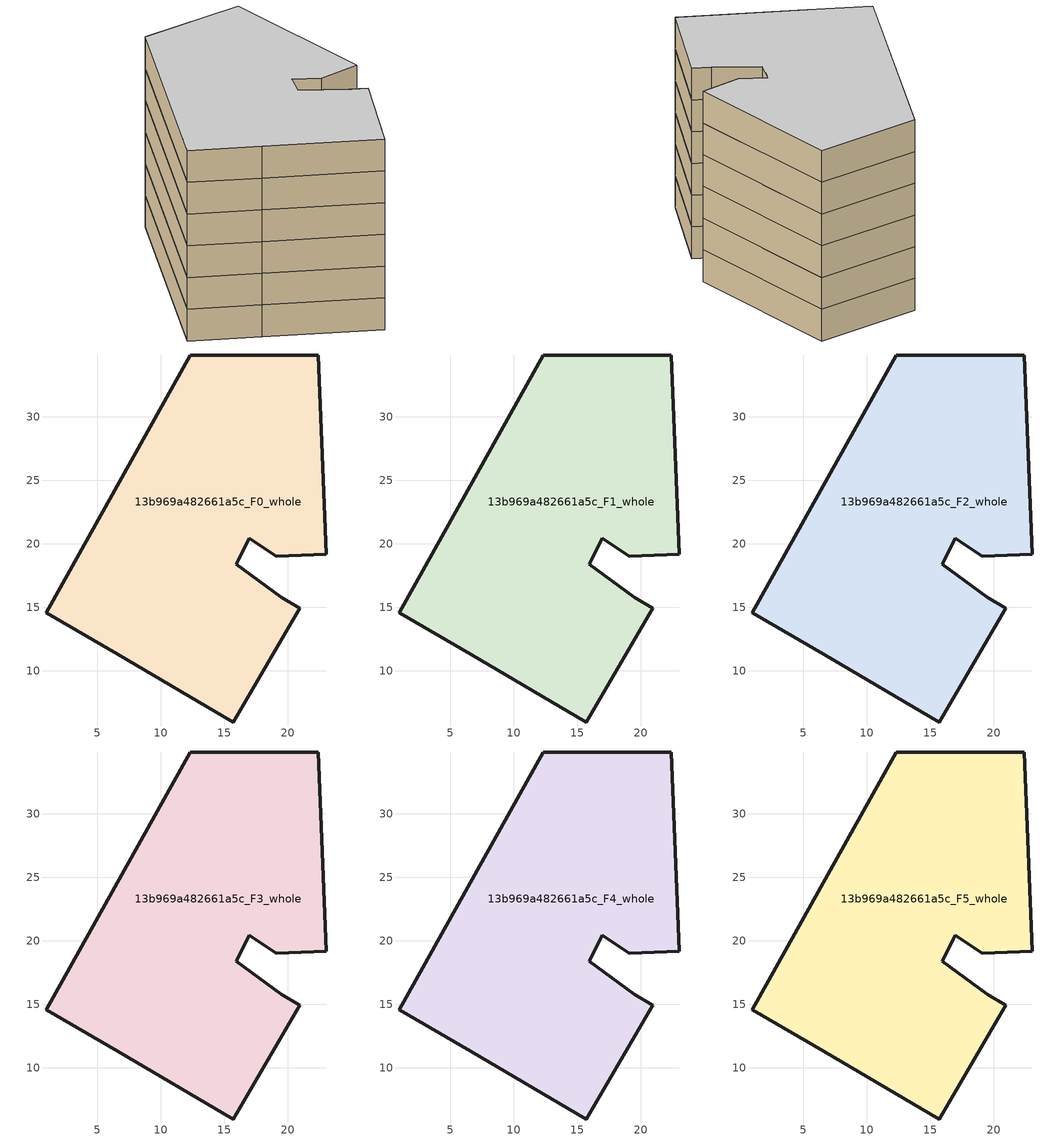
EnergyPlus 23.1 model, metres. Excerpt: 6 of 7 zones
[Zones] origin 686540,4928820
13b969a482661a5c_F0_whole
 floor ground (EU_floor_Construction): 22.41,34.86 23.02,19.17 19.07,19.02 16.94,20.43 15.95,18.38 19.47,15.79 20.93,14.94 15.7,5.98 6.59,11.3 0.98,14.58 12.32,34.87 z0
 wall outside (EU_wall_Construction): 16.94,20.43 19.07,19.02 23.02,19.17 22.41,34.86 12.32,34.87 0.98,14.58 6.59,11.3 15.7,5.98 20.93,14.94 19.47,15.79 15.95,18.38 16.94,20.43 z0:3
13b969a482661a5c_F1_whole
 floor to 13b969a482661a5c_F0_whole (EU_floor_Construction): 22.41,34.86 23.02,19.17 19.07,19.02 16.94,20.43 15.95,18.38 19.47,15.79 20.93,14.94 15.7,5.98 6.59,11.3 0.98,14.58 12.32,34.87 z3
 wall outside (EU_wall_Construction): 16.94,20.43 19.07,19.02 23.02,19.17 22.41,34.86 12.32,34.87 0.98,14.58 6.59,11.3 15.7,5.98 20.93,14.94 19.47,15.79 15.95,18.38 16.94,20.43 z3:6
13b969a482661a5c_F2_whole
 floor to 13b969a482661a5c_F1_whole (EU_floor_Construction): 22.41,34.86 23.02,19.17 19.07,19.02 16.94,20.43 15.95,18.38 19.47,15.79 20.93,14.94 15.7,5.98 6.59,11.3 0.98,14.58 12.32,34.87 z6
 wall outside (EU_wall_Construction): 16.94,20.43 19.07,19.02 23.02,19.17 22.41,34.86 12.32,34.87 0.98,14.58 6.59,11.3 15.7,5.98 20.93,14.94 19.47,15.79 15.95,18.38 16.94,20.43 z6:9
13b969a482661a5c_F3_whole
 floor to 13b969a482661a5c_F2_whole (EU_floor_Construction): 22.41,34.86 23.02,19.17 19.07,19.02 16.94,20.43 15.95,18.38 19.47,15.79 20.93,14.94 15.7,5.98 6.59,11.3 0.98,14.58 12.32,34.87 z9
 wall outside (EU_wall_Construction): 16.94,20.43 19.07,19.02 23.02,19.17 22.41,34.86 12.32,34.87 0.98,14.58 6.59,11.3 15.7,5.98 20.93,14.94 19.47,15.79 15.95,18.38 16.94,20.43 z9:12
13b969a482661a5c_F4_whole
 floor to 13b969a482661a5c_F3_whole (EU_floor_Construction): 22.41,34.86 23.02,19.17 19.07,19.02 16.94,20.43 15.95,18.38 19.47,15.79 20.93,14.94 15.7,5.98 6.59,11.3 0.98,14.58 12.32,34.87 z12
 wall outside (EU_wall_Construction): 16.94,20.43 19.07,19.02 23.02,19.17 22.41,34.86 12.32,34.87 0.98,14.58 6.59,11.3 15.7,5.98 20.93,14.94 19.47,15.79 15.95,18.38 16.94,20.43 z12:15
13b969a482661a5c_F5_whole
 floor to 13b969a482661a5c_F4_whole (EU_floor_Construction): 22.41,34.86 23.02,19.17 19.07,19.02 16.94,20.43 15.95,18.38 19.47,15.79 20.93,14.94 15.7,5.98 6.59,11.3 0.98,14.58 12.32,34.87 z15
 wall outside (EU_wall_Construction): 16.94,20.43 19.07,19.02 23.02,19.17 22.41,34.86 12.32,34.87 0.98,14.58 6.59,11.3 15.7,5.98 20.93,14.94 19.47,15.79 15.95,18.38 16.94,20.43 z15:18
 ceiling to 13b969a482661a5c_F6_whole (EU_floor_Construction): 15.7,5.98 20.93,14.94 19.47,15.79 15.95,18.38 16.94,20.43 19.07,19.02 23.02,19.17 22.41,34.86 12.32,34.87 0.98,14.58 6.59,11.3 z18
[Building]
EU S2 Campaign: North Axis=0; Terrain=City; Solar Distribution=FullExterior
[Site:Location]
Bologna: Latitude=44.5; Longitude=11.25; Time Zone=1; Elevation=37
[SizingPeriod:WeatherFileDays]
AnnualSizingPeriod: Begin Month=1; Begin Day of Month=1; End Month=12; End Day of Month=31; Day of Week for Start Day=Monday; Use Weather File Daylight Saving Period=No; Use Weather File Rain and Snow Indicators=No
[MATERIAL]
EU_InternalMass_Material: Roughness=MediumRough; Thickness=0.1; Conductivity=1; Density=1800; Specific Heat=900; Thermal Absorptance=0.9; Solar Absorptance=0.7; Visible Absorptance=0.7
[MATERIAL:NOMASS] Roughness=MediumRough; Thermal Absorptance=0.9; Solar Absorptance=0.7; Visible Absorptance=0.7
Name | Thermal Resistance
EU_wall_NoMass | 0.905828
EU_floor_NoMass | 0.67114
[CONSTRUCTION]
EU_wall_Construction: EU_wall_NoMass
EU_floor_Construction: EU_floor_NoMass
EU_InternalMass_Construction: EU_InternalMass_Material
[ZONE] Type=1; Multiplier=1; Ceiling Height=autocalculate; Volume=1165.67; Floor Area=autocalculate; Part of Total Floor Area=Yes
13b969a482661a5c_F0_whole; 13b969a482661a5c_F1_whole; 13b969a482661a5c_F2_whole; 13b969a482661a5c_F3_whole; 13b969a482661a5c_F4_whole; 13b969a482661a5c_F5_whole
[INTERNALMASS] Construction=EU_InternalMass_Construction; Surface Area=388.555
Name | Zone or ZoneList
13b969a482661a5c_F0_whole_EU_InternalMass | 13b969a482661a5c_F0_whole
13b969a482661a5c_F1_whole_EU_InternalMass | 13b969a482661a5c_F1_whole
13b969a482661a5c_F2_whole_EU_InternalMass | 13b969a482661a5c_F2_whole
13b969a482661a5c_F3_whole_EU_InternalMass | 13b969a482661a5c_F3_whole
13b969a482661a5c_F4_whole_EU_InternalMass | 13b969a482661a5c_F4_whole
13b969a482661a5c_F5_whole_EU_InternalMass | 13b969a482661a5c_F5_whole
[OTHEREQUIPMENT] Fuel Type=Electricity; Design Level Calculation Method=Watts/Area; Power per Zone Floor Area=1; Fraction Latent=0; Fraction Radiant=0; Fraction Lost=0; Carbon Dioxide Generation Rate=0; EndUse Subcategory=EU_Step8_InternalGains
Name | Zone or ZoneList or Space or SpaceList | Schedule
EU_Step8_InternalGain_13b969a482661a5c_F0_whole_f000 | 13b969a482661a5c_F0_whole | EU_Step8_GainSchedule_13b969a482661a5c_F0_whole_f000
EU_Step8_InternalGain_13b969a482661a5c_F1_whole_f000 | 13b969a482661a5c_F1_whole | EU_Step8_GainSchedule_13b969a482661a5c_F1_whole_f000
EU_Step8_InternalGain_13b969a482661a5c_F2_whole_f000 | 13b969a482661a5c_F2_whole | EU_Step8_GainSchedule_13b969a482661a5c_F2_whole_f000
EU_Step8_InternalGain_13b969a482661a5c_F3_whole_f000 | 13b969a482661a5c_F3_whole | EU_Step8_GainSchedule_13b969a482661a5c_F3_whole_f000
EU_Step8_InternalGain_13b969a482661a5c_F4_whole_f000 | 13b969a482661a5c_F4_whole | EU_Step8_GainSchedule_13b969a482661a5c_F4_whole_f000
EU_Step8_InternalGain_13b969a482661a5c_F5_whole_f000 | 13b969a482661a5c_F5_whole | EU_Step8_GainSchedule_13b969a482661a5c_F5_whole_f000
[ZONEVENTILATION:DESIGNFLOWRATE] Schedule=EU_AlwaysOn; Design Flow Rate Calculation Method=AirChanges/Hour; Air Changes per Hour=0.73129; Ventilation Type=Natural; Fan Pressure Rise=0; Fan Total Efficiency=1; Constant Term Coefficient=1; Temperature Term Coefficient=0; Velocity Term Coefficient=0; Velocity Squared Term Coefficient=0; Minimum Indoor Temperature=-100; Maximum Indoor Temperature=100; Delta Temperature=-100; Minimum Outdoor Temperature=-100; Maximum Outdoor Temperature=100; Maximum Wind Speed=40
Name | Zone or ZoneList or Space or SpaceList
EU_ConstantAir_13b969a482661a5c_F0_whole | 13b969a482661a5c_F0_whole
EU_ConstantAir_13b969a482661a5c_F1_whole | 13b969a482661a5c_F1_whole
EU_ConstantAir_13b969a482661a5c_F2_whole | 13b969a482661a5c_F2_whole
EU_ConstantAir_13b969a482661a5c_F3_whole | 13b969a482661a5c_F3_whole
EU_ConstantAir_13b969a482661a5c_F4_whole | 13b969a482661a5c_F4_whole
EU_ConstantAir_13b969a482661a5c_F5_whole | 13b969a482661a5c_F5_whole
[HVACTEMPLATE:THERMOSTAT] Constant Heating Setpoint=20; Constant Cooling Setpoint=50
EU_HeatOnly_13b969a482661a5c_F0_whole; EU_HeatOnly_13b969a482661a5c_F1_whole; EU_HeatOnly_13b969a482661a5c_F2_whole; EU_HeatOnly_13b969a482661a5c_F3_whole; EU_HeatOnly_13b969a482661a5c_F4_whole; EU_HeatOnly_13b969a482661a5c_F5_whole; EU_HeatOnly_13b969a482661a5c_F6_whole
[HVACTEMPLATE:ZONE:IDEALLOADSAIRSYSTEM] System Availability Schedule=EU_AlwaysOn; Maximum Heating Supply Air Temperature=50; Minimum Cooling Supply Air Temperature=13; Maximum Heating Supply Air Humidity Ratio=0.0156; Minimum Cooling Supply Air Humidity Ratio=0.0077; Heating Limit=NoLimit; Cooling Limit=NoLimit; Heating Availability Schedule=EU_AlwaysOn; Cooling Availability Schedule=EU_CoolingOff; Dehumidification Control Type=ConstantSensibleHeatRatio; Cooling Sensible Heat Ratio=0.7; Dehumidification Setpoint=60; Humidification Control Type=None; Humidification Setpoint=30; Outdoor Air Method=None; Outdoor Air Flow Rate per Person=0.00944; Outdoor Air Flow Rate per Zone Floor Area=0; Outdoor Air Flow Rate per Zone=0; Demand Controlled Ventilation Type=None; Outdoor Air Economizer Type=NoEconomizer; Heat Recovery Type=None; Sensible Heat Recovery Effectiveness=0.7; Latent Heat Recovery Effectiveness=0.65
Name | Template Thermostat
13b969a482661a5c_F0_whole | EU_HeatOnly_13b969a482661a5c_F0_whole
13b969a482661a5c_F1_whole | EU_HeatOnly_13b969a482661a5c_F1_whole
13b969a482661a5c_F2_whole | EU_HeatOnly_13b969a482661a5c_F2_whole
13b969a482661a5c_F3_whole | EU_HeatOnly_13b969a482661a5c_F3_whole
13b969a482661a5c_F4_whole | EU_HeatOnly_13b969a482661a5c_F4_whole
13b969a482661a5c_F5_whole | EU_HeatOnly_13b969a482661a5c_F5_whole
[SIZING:ZONE] Zone Cooling Design Supply Air Temperature Input Method=SupplyAirTemperature; Zone Cooling Design Supply Air Temperature=13; Zone Heating Design Supply Air Temperature Input Method=SupplyAirTemperature; Zone Heating Design Supply Air Temperature=50; Zone Cooling Design Supply Air Humidity Ratio=0.008; Zone Heating Design Supply Air Humidity Ratio=0.008; Cooling Design Air Flow Method=DesignDay; Cooling Design Air Flow Rate=0; Cooling Minimum Air Flow per Zone Floor Area=0.000762; Cooling Minimum Air Flow=0; Cooling Minimum Air Flow Fraction=0.2; Heating Design Air Flow Method=DesignDay; Heating Design Air Flow Rate=0; Heating Maximum Air Flow per Zone Floor Area=0.002032; Heating Maximum Air Flow=0.141576; Heating Maximum Air Flow Fraction=0.3; Account for Dedicated Outdoor Air System=No; Dedicated Outdoor Air System Control Strategy=NeutralSupplyAir; Dedicated Outdoor Air Low Setpoint Temperature for Design=autosize; Dedicated Outdoor Air High Setpoint Temperature for Design=autosize; Zone Load Sizing Method=Sensible Load Only No Latent Load; Zone Latent Cooling Design Supply Air Humidity Ratio Input Method=HumidityRatioDifference; Zone Cooling Design Supply Air Humidity Ratio Difference=0.005; Zone Latent Heating Design Supply Air Humidity Ratio Input Method=HumidityRatioDifference; Zone Humidification Design Supply Air Humidity Ratio Difference=0.005
13b969a482661a5c_F0_whole; 13b969a482661a5c_F1_whole; 13b969a482661a5c_F2_whole; 13b969a482661a5c_F3_whole; 13b969a482661a5c_F4_whole; 13b969a482661a5c_F5_whole
[SCHEDULE:CONSTANT]
Name | Hourly Value
EU_AlwaysOn | 1
EU_CoolingOff | 0
[SCHEDULE:FILE] Column Number=1; Rows to Skip at Top=0; Number of Hours of Data=8760; Column Separator=Comma; Interpolate to Timestep=No; Minutes per Item=60; Adjust Schedule for Daylight Savings=Yes
Name | File
EU_Step8_GainSchedule_13b969a482661a5c_F0_whole_f000 | ../../schedules/13b969a482661a5c/13b969a482661a5c_F0_whole_f000_gain.csv
EU_Step8_GainSchedule_13b969a482661a5c_F1_whole_f000 | ../../schedules/13b969a482661a5c/13b969a482661a5c_F1_whole_f000_gain.csv
EU_Step8_GainSchedule_13b969a482661a5c_F2_whole_f000 | ../../schedules/13b969a482661a5c/13b969a482661a5c_F2_whole_f000_gain.csv
EU_Step8_GainSchedule_13b969a482661a5c_F3_whole_f000 | ../../schedules/13b969a482661a5c/13b969a482661a5c_F3_whole_f000_gain.csv
EU_Step8_GainSchedule_13b969a482661a5c_F4_whole_f000 | ../../schedules/13b969a482661a5c/13b969a482661a5c_F4_whole_f000_gain.csv
EU_Step8_GainSchedule_13b969a482661a5c_F5_whole_f000 | ../../schedules/13b969a482661a5c/13b969a482661a5c_F5_whole_f000_gain.csv
